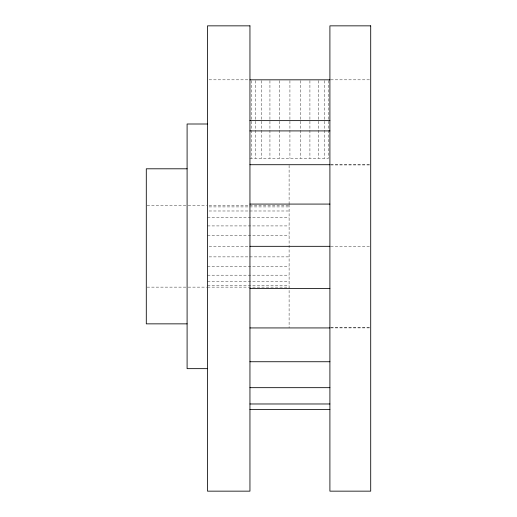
<?xml version="1.0" encoding="UTF-8"?>
<svg xmlns="http://www.w3.org/2000/svg" width="517" height="517" viewBox="0 0 517 517"><rect width="100%" height="100%" fill="white"/><g stroke="black" fill="none" stroke-linecap="round" stroke-linejoin="round"><path stroke-width="0.39" stroke-dasharray="2.58 1.94" d="M209.094 79.825L249.149 79.825M330.706 79.825L369.913 79.825M249.95 158.228L328.547 158.228L328.547 80.626M330.706 164.742L369.913 164.742M330.706 164.962L369.913 164.962M147.093 205.52L187.361 205.52M188.169 205.52L206.69 205.52M209.094 205.52L289.1 205.52M209.094 206.91L289.1 206.91M209.094 210.988L289.1 210.988M207.498 217.47L289.1 217.47M207.498 225.923L289.1 225.923M207.498 235.765L289.1 235.765M209.094 246.325L249.097 246.325M330.706 246.325L369.913 246.325M209.094 256.884L289.1 256.884M207.498 266.727L289.1 266.727M207.498 275.18L289.1 275.18M207.498 281.662L289.1 281.662M207.498 285.739L289.1 285.739M147.093 287.129L187.361 287.129M188.169 287.129L206.69 287.129M207.498 287.129L289.1 287.129M330.706 327.688L369.913 327.688M330.706 327.907L369.913 327.907M324.553 80.626L324.553 158.228M318.194 80.626L318.194 158.228M309.916 80.626L309.916 158.228M300.274 80.626L300.274 158.228M289.927 80.626L289.927 158.228M289.1 165.408L289.1 204.176M289.1 204.538L289.1 327.688M279.581 80.626L279.581 158.228M269.939 80.626L269.939 158.228M261.66 80.626L261.66 158.228M255.301 80.626L255.301 158.228M251.307 80.626L251.307 158.228"/><path stroke-width="0.78" d="M249.95 79.825L329.904 79.825M249.95 120.629L329.904 120.629M207.498 124.002L187.096 124.002L187.096 368.653L207.498 368.653M249.95 130.911L329.904 130.911M249.95 164.716L329.904 164.716M187.096 168.8L146.292 168.8L146.292 323.855L187.096 323.855M249.95 204.079L329.904 204.079M249.95 246.325L329.904 246.325M249.95 288.57L329.904 288.57M249.95 327.933L329.904 327.933M249.95 361.738L329.904 361.738M249.95 387.672L329.904 387.672M249.95 403.977L329.904 403.977M249.95 409.542L329.904 409.542M249.95 25.85L207.498 25.85L207.498 491.15L249.95 491.15L249.95 25.85M370.708 25.85L329.904 25.85L329.904 491.15L370.708 491.15L370.708 25.85"/></g></svg>
